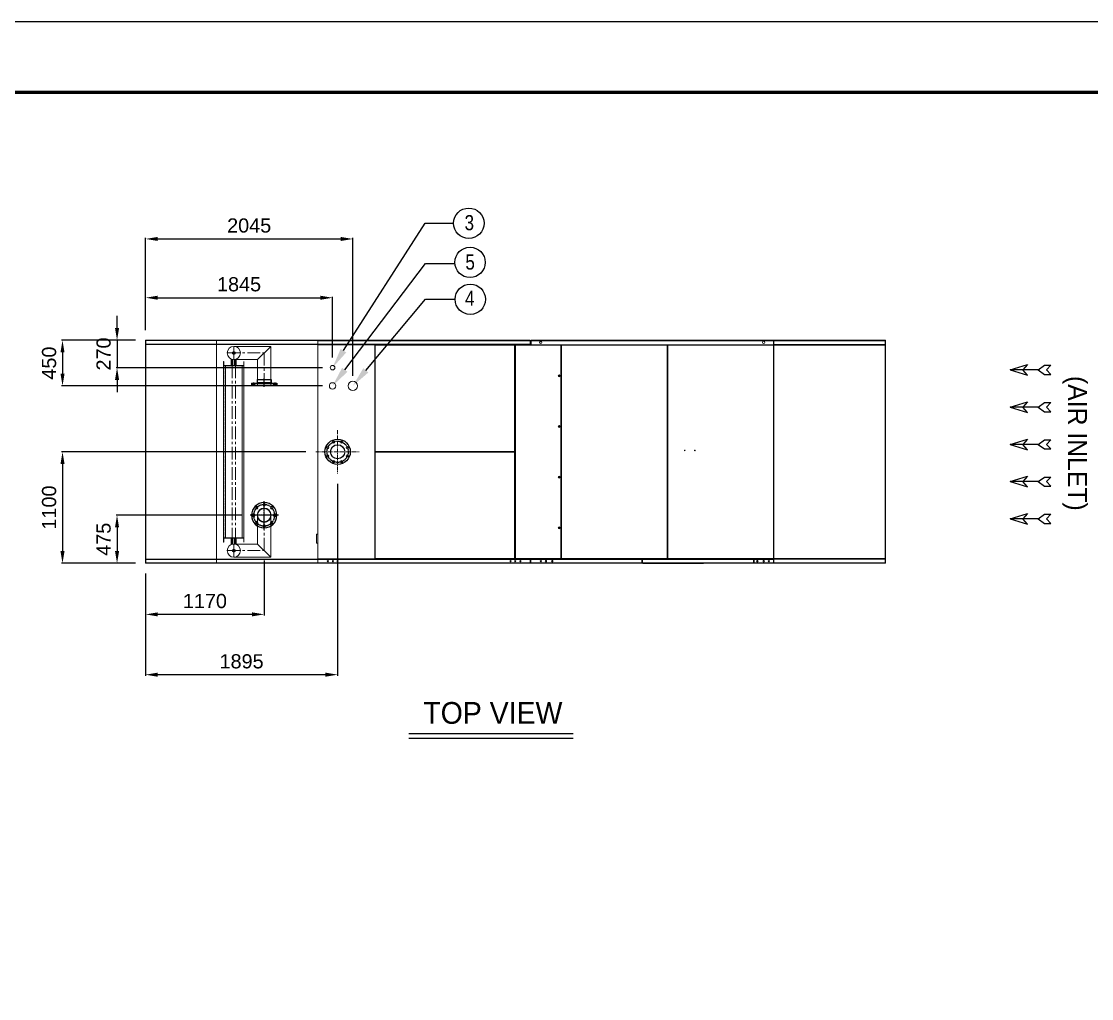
# Model space of a CAD drawing. Header units: millimetres. Extents: x -662756 to 31653, y -141394 to 22156.
# Drawn here: x 9913 to 20474, y 12515 to 22156 of the extents above; entities that cross this region are included whole.
import ezdxf
from ezdxf import colors
from ezdxf.entities.mleader import LeaderData, LeaderLine
from ezdxf.enums import TextEntityAlignment as Align
from ezdxf.math import Vec2, Vec3

# ---------------------------------------------------------------- set-up
doc = ezdxf.new("R2010")
doc.units = ezdxf.units.MM
doc.linetypes.add('CENTER', pattern=[2, 1.25, -0.25, 0.25, -0.25])
doc.linetypes.add('HIDDEN', pattern=[0.375, 0.25, -0.125])
for name, color, linetype in [('1', 1, 'CENTER'), ('3', 7, 'Continuous'), ('center', 1, 'CENTER'), ('FOUNDATION', 3, 'Continuous'), ('냉각탑_box', 1, 'Continuous'), ('냉각탑_dim', 1, 'Continuous'), ('냉각탑_form', 1, 'Continuous'), ('냉각탑_text', 3, 'Continuous')]:
    doc.layers.add(name, color=color, linetype=linetype)
doc.styles.get("Standard").update_dxf_attribs({"font": 'arial.ttf'})
doc.styles.add('돋움', font='Dotum.ttf')
doc.dimstyles.new('1.40', dxfattribs={"dimscale": 20, "dimtxt": 1.5, "dimasz": 1, "dimexe": 0.5, "dimexo": 0.5, "dimgap": 0.5, "dimtad": 1, "dimdec": 0, "dimzin": 0, "dimdsep": 46, "dimtxsty": 'Standard', "dimcen": 0, "dimclrd": 2, "dimclre": 2, "dimclrt": 3, "dimadec": 0, "dimazin": 0, "dimtfac": 1, "dimtdec": 0, "dimtmove": 0, "dimatfit": 0, "dimfxl": 1, "dimtolj": 1, "dimtzin": 0, "dimlwd": -1, "dimlwe": -1, "dimarcsym": 0})

# ---------------------------------------------------------------- blocks, each defined once
blk = doc.blocks.new('화살표 IN OUT')
at = {"layer": '냉각탑_dim'}
for p, q in [((-323, 43), (-384, 43)), ((-343, 0), (-384, 43)), ((-384, -43), (-343, 0)), ((-266, 0), (-323, 43)), ((-266, 0), (-323, -43)), ((-266, 0), (0, 0)), ((-163, 50), (-122, 0)), ((0, 0), (-163, 50)), ((-163, -50), (-122, 0)), ((0, 0), (-163, -50)), ((-323, -43), (-384, -43))]:
    blk.add_line(p, q, dxfattribs=at)
blk = doc.blocks.new('*D115')
at = {"color": 2, "transparency": 16777216}
for p, q in [((12309, 16836), (12309, 16296)), ((11139, 16710), (11139, 16296)), ((12189, 16306), (11259, 16306))]:
    blk.add_line(p, q, dxfattribs=at)
for points in [[(11259, 16326), (11259, 16286), (11139, 16306)], [(12189, 16326), (12189, 16286), (12309, 16306)]]:
    blk.add_solid(points, dxfattribs=at)
at = {"layer": 'Defpoints', "color": 0, "transparency": 16777216}
for p in [(12309, 16936), (11139, 16810), (11139, 16306)]:
    blk.add_point(p, dxfattribs=at)
at = {"color": 3, "lineweight": 5, "transparency": 16777216, "insert": (11724, 16437), "char_height": 140, "attachment_point": 5}
blk.add_mtext('\\A1;1170', dxfattribs=at)
blk = doc.blocks.new('*D116')
at = {"color": 2, "transparency": 16777216}
for p, q in [((12084, 17285), (10847, 17285)), ((10857, 17165), (10857, 16930)), ((11039, 16810), (10847, 16810))]:
    blk.add_line(p, q, dxfattribs=at)
for points in [[(10837, 17165), (10877, 17165), (10857, 17285)], [(10837, 16930), (10877, 16930), (10857, 16810)]]:
    blk.add_solid(points, dxfattribs=at)
at = {"layer": 'Defpoints', "color": 0, "transparency": 16777216}
for p in [(12184, 17285), (10857, 16810), (11139, 16810)]:
    blk.add_point(p, dxfattribs=at)
at = {"color": 3, "lineweight": 5, "transparency": 16777216, "insert": (10725, 17047), "char_height": 140, "attachment_point": 5, "rotation": 90}
blk.add_mtext('\\A1;475', dxfattribs=at)
blk = doc.blocks.new('*D117')
at = {"color": 2, "transparency": 16777216}
for p, q in [((12719, 17910), (10309, 17910)), ((10319, 17790), (10319, 16930)), ((11039, 16810), (10309, 16810))]:
    blk.add_line(p, q, dxfattribs=at)
for points in [[(10299, 17790), (10339, 17790), (10319, 17910)], [(10299, 16930), (10339, 16930), (10319, 16810)]]:
    blk.add_solid(points, dxfattribs=at)
at = {"layer": 'Defpoints', "color": 0, "transparency": 16777216}
for p in [(12819, 17910), (10319, 16810), (11139, 16810)]:
    blk.add_point(p, dxfattribs=at)
at = {"color": 3, "lineweight": 5, "transparency": 16777216, "insert": (10187, 17360), "char_height": 140, "attachment_point": 5, "rotation": 90}
blk.add_mtext('\\A1;1100', dxfattribs=at)
blk = doc.blocks.new('*D125')
at = {"color": 2, "transparency": 16777216}
for p, q in [((10857, 19130), (10857, 19250)), ((11039, 19010), (10847, 19010)), ((10857, 19010), (10857, 18740)), ((12884, 18740), (10847, 18740)), ((10857, 18620), (10857, 18500))]:
    blk.add_line(p, q, dxfattribs=at)
for points in [[(10837, 19130), (10877, 19130), (10857, 19010)], [(10837, 18620), (10877, 18620), (10857, 18740)]]:
    blk.add_solid(points, dxfattribs=at)
at = {"layer": 'Defpoints', "color": 0, "transparency": 16777216}
for p in [(11139, 19010), (10857, 18740), (12984, 18740)]:
    blk.add_point(p, dxfattribs=at)
at = {"color": 3, "lineweight": 5, "transparency": 16777216, "insert": (10725, 18875), "char_height": 140, "attachment_point": 5, "rotation": 90}
blk.add_mtext('\\A1;270', dxfattribs=at)
blk = doc.blocks.new('*D126')
at = {"color": 2, "transparency": 16777216}
for p, q in [((13034, 17595), (13034, 15701)), ((11139, 16710), (11139, 15701)), ((12914, 15711), (11259, 15711))]:
    blk.add_line(p, q, dxfattribs=at)
for points in [[(11259, 15731), (11259, 15691), (11139, 15711)], [(12914, 15731), (12914, 15691), (13034, 15711)]]:
    blk.add_solid(points, dxfattribs=at)
at = {"layer": 'Defpoints', "color": 0, "transparency": 16777216}
for p in [(13034, 17695), (11139, 16810), (11139, 15711)]:
    blk.add_point(p, dxfattribs=at)
at = {"color": 3, "lineweight": 5, "transparency": 16777216, "insert": (12086, 15842), "char_height": 140, "attachment_point": 5}
blk.add_mtext('\\A1;1895', dxfattribs=at)
blk = doc.blocks.new('*D127')
at = {"color": 2, "transparency": 16777216}
for p, q in [((11139, 19110), (11139, 19440)), ((12984, 18840), (12984, 19440)), ((11259, 19430), (12864, 19430))]:
    blk.add_line(p, q, dxfattribs=at)
for points in [[(11259, 19450), (11259, 19410), (11139, 19430)], [(12864, 19450), (12864, 19410), (12984, 19430)]]:
    blk.add_solid(points, dxfattribs=at)
at = {"layer": 'Defpoints', "color": 0, "transparency": 16777216}
for p in [(12984, 19430), (11139, 19010), (12984, 18740)]:
    blk.add_point(p, dxfattribs=at)
at = {"color": 3, "lineweight": 5, "transparency": 16777216, "insert": (12061, 19562), "char_height": 140, "attachment_point": 5}
blk.add_mtext('\\A1;1845', dxfattribs=at)
blk = doc.blocks.new('*D128')
at = {"color": 2, "transparency": 16777216}
for p, q in [((11139, 19110), (11139, 20020)), ((11259, 20010), (13064, 20010)), ((13184, 18660), (13184, 20020))]:
    blk.add_line(p, q, dxfattribs=at)
for points in [[(11259, 20030), (11259, 19990), (11139, 20010)], [(13064, 20030), (13064, 19990), (13184, 20010)]]:
    blk.add_solid(points, dxfattribs=at)
at = {"layer": 'Defpoints', "color": 0, "transparency": 16777216}
for p in [(13184, 20010), (11139, 19010), (13184, 18560)]:
    blk.add_point(p, dxfattribs=at)
at = {"color": 3, "lineweight": 5, "transparency": 16777216, "insert": (12161, 20142), "char_height": 140, "attachment_point": 5}
blk.add_mtext('\\A1;2045', dxfattribs=at)
blk = doc.blocks.new('*D129')
at = {"color": 2, "transparency": 16777216}
for p, q in [((11039, 19010), (10309, 19010)), ((10319, 18890), (10319, 18680)), ((12884, 18560), (10309, 18560))]:
    blk.add_line(p, q, dxfattribs=at)
for points in [[(10299, 18890), (10339, 18890), (10319, 19010)], [(10299, 18680), (10339, 18680), (10319, 18560)]]:
    blk.add_solid(points, dxfattribs=at)
at = {"layer": 'Defpoints', "color": 0, "transparency": 16777216}
for p in [(11139, 19010), (10319, 18560), (12984, 18560)]:
    blk.add_point(p, dxfattribs=at)
at = {"color": 3, "lineweight": 5, "transparency": 16777216, "insert": (10187, 18785), "char_height": 140, "attachment_point": 5, "rotation": 90}
blk.add_mtext('\\A1;450', dxfattribs=at)
blk = doc.blocks.new('A$C1AC2210B')
at = {"color": 1, "linetype": 'CENTER', "ltscale": 10}
for p, q in [((39, 230), (72, 230)), ((83, 125), (0, 125)), ((39, 20), (72, 20))]:
    blk.add_line(p, q, dxfattribs=at)
for p, q in [((45, 250), (65, 250)), ((45, 0), (45, 250)), ((45, 241), (65, 241)), ((45, 218), (65, 218)), ((65, 0), (65, 250)), ((65, 214), (68, 214)), ((68, 36), (68, 214)), ((10, 193), (40, 193)), ((10, 57), (10, 193)), ((40, 193), (45, 197)), ((40, 57), (40, 193)), ((10, 57), (40, 57)), ((40, 57), (45, 53)), ((45, 31), (65, 31)), ((45, 8), (65, 8)), ((65, 36), (68, 36)), ((45, 0), (65, 0))]:
    blk.add_line(p, q)
blk = doc.blocks.new('A$C08424155')
at = {"color": 1, "linetype": 'CENTER', "ltscale": 10}
for p, q in [((139, 279), (139, 0)), ((0, 139), (279, 139))]:
    blk.add_line(p, q, dxfattribs=at)
for centre, radius in [((139, 139), 125), ((65, 214), 11.5), ((139, 244), 11.5), ((214, 214), 11.5), ((34, 139), 11.5), ((139, 139), 68.1), ((244, 139), 11.5), ((65, 65), 11.5), ((139, 34), 11.5), ((214, 65), 11.5)]:
    blk.add_circle(centre, radius)
blk.add_circle((139, 139), 105, dxfattribs=at)
blk = doc.blocks.new('4')
at = {"lineweight": 20}
for p, q in [((11839, 19010), (11139, 19010)), ((11139, 19010), (11139, 16810)), ((11839, 19007), (11139, 19007)), ((11142, 19010), (11142, 16810)), ((11839, 18971), (11142, 18971)), ((11839, 18968), (11142, 18968)), ((12009, 18950), (12374, 18948)), ((12244, 18820), (12374, 18948)), ((12374, 18564), (12374, 18948)), ((12840, 19010), (12837, 19010)), ((12837, 19010), (12837, 16810)), ((17334, 19010), (18439, 19010)), ((17339, 19005), (17339, 19010)), ((17339, 19005), (18439, 19005)), ((17339, 18968), (18439, 18968)), ((17339, 18963), (18439, 18963)), ((18436, 16810), (18436, 19010)), ((18439, 16810), (18439, 19010)), ((11909, 18800), (11911, 18800)), ((11909, 18760), (11909, 18800)), ((11911, 18762), (11911, 18800)), ((11984, 18826), (11984, 18760)), ((12000, 18760), (12000, 18821)), ((12009, 18820), (12244, 18820)), ((12017, 18821), (12017, 18760)), ((12033, 18760), (12033, 18826)), ((12107, 18800), (12109, 18800)), ((12107, 18762), (12107, 18800)), ((12109, 18760), (12109, 18800)), ((12244, 18564), (12244, 18820)), ((11909, 18760), (12109, 18760)), ((11909, 18758), (12109, 18758)), ((11909, 17062), (11909, 18758)), ((11911, 18762), (12107, 18762)), ((11911, 18758), (11911, 18760)), ((11927, 17062), (11927, 18758)), ((12001, 18795), (11984, 18795)), ((11984, 18795), (11984, 18787)), ((12001, 18787), (11984, 18787)), ((11984, 18787), (11984, 18785)), ((12000, 18785), (11984, 18785)), ((12000, 18785), (12001, 18787)), ((12001, 18787), (12001, 18795)), ((12034, 18795), (12017, 18795)), ((12017, 18795), (12017, 18787)), ((12034, 18787), (12017, 18787)), ((12017, 18787), (12017, 18785)), ((12033, 18785), (12017, 18785)), ((12033, 18785), (12034, 18787)), ((12034, 18787), (12034, 18795)), ((12091, 17062), (12091, 18758)), ((12107, 18758), (12107, 18760)), ((12109, 17062), (12109, 18758)), ((12374, 18564), (12244, 18564)), ((12244, 17285), (12244, 17000)), ((12374, 17285), (12374, 16872)), ((11909, 17062), (12109, 17062)), ((11909, 17060), (12109, 17060)), ((11909, 17020), (11909, 17060)), ((11909, 17020), (11911, 17020)), ((11911, 17062), (11911, 17060)), ((11911, 17058), (12107, 17058)), ((11911, 17020), (11911, 17058)), ((11984, 16994), (11984, 17060)), ((12000, 17035), (11984, 17035)), ((11984, 17033), (11984, 17035)), ((12001, 17033), (11984, 17033)), ((11984, 17025), (11984, 17033)), ((12001, 17025), (11984, 17025)), ((12000, 17060), (12000, 16998)), ((12000, 17035), (12001, 17033)), ((12001, 17033), (12001, 17025)), ((12017, 16998), (12017, 17060)), ((12033, 17035), (12017, 17035)), ((12017, 17033), (12017, 17035)), ((12034, 17033), (12017, 17033)), ((12017, 17025), (12017, 17033)), ((12034, 17025), (12017, 17025)), ((12033, 17060), (12033, 16994)), ((12033, 17035), (12034, 17033)), ((12034, 17033), (12034, 17025)), ((12107, 17062), (12107, 17060)), ((12107, 17020), (12107, 17058)), ((12107, 17020), (12109, 17020)), ((12109, 17020), (12109, 17060)), ((12009, 17000), (12244, 17000)), ((12244, 17000), (12374, 16872)), ((11839, 16810), (11139, 16810)), ((11839, 16852), (11142, 16852)), ((11839, 16847), (11142, 16847)), ((11839, 16815), (11142, 16815)), ((11839, 16852), (12840, 16852)), ((11839, 16847), (12840, 16847)), ((11839, 16815), (12840, 16815)), ((11839, 16810), (12840, 16810)), ((12009, 16870), (12374, 16870)), ((12837, 16813), (12837, 16810)), ((17336, 16810), (17339, 16810)), ((17339, 16857), (18439, 16857)), ((17339, 16852), (18439, 16852)), ((17339, 16815), (18439, 16815)), ((17339, 16813), (17339, 16810)), ((17339, 16810), (18439, 16810))]:
    blk.add_line(p, q, dxfattribs=at)
at = {"color": 0, "lineweight": 20}
for p, q in [((12837, 19010), (11839, 19010)), ((11839, 19010), (11839, 16810)), ((12837, 19007), (11839, 19007)), ((12837, 18971), (11839, 18971)), ((12837, 18968), (11839, 18968)), ((12837, 16857), (12837, 18962)), ((13402, 18962), (13402, 17914)), ((13405, 18962), (13405, 17914)), ((13402, 17905), (13402, 16857)), ((13405, 17905), (13405, 16857)), ((12841, 16854), (13396, 16854))]:
    blk.add_line(p, q, dxfattribs=at)
at = {"color": 1, "linetype": 'CENTER', "lineweight": 20, "ltscale": 100}
for p, q in [((12009, 18820), (12009, 18950)), ((11944, 18885), (12309, 18885)), ((12309, 18885), (12309, 18564)), ((11992, 18760), (11992, 17060)), ((12025, 18760), (12025, 17060)), ((12309, 16935), (12309, 17351)), ((12374, 17285), (12244, 17285)), ((11944, 16935), (12309, 16935)), ((12009, 17000), (12009, 16870))]:
    blk.add_line(p, q, dxfattribs=at)
at = {"color": 0, "lineweight": 20, "ltscale": 0.019444}
for p, q in [((12837, 18971), (12837, 19006)), ((12839, 18971), (12839, 19006)), ((12840, 19006), (12840, 18971)), ((12837, 16813), (12837, 16848)), ((12839, 16813), (12839, 16848)), ((12840, 16813), (12840, 16848))]:
    blk.add_line(p, q, dxfattribs=at)
at = {"color": 0, "lineweight": 20, "ltscale": 0.001111}
for p, q in [((12837, 19006), (12839, 19006)), ((13405, 17909), (13405, 17911)), ((13501, 17911), (13501, 17909)), ((13505, 17911), (13505, 17909)), ((13554, 17909), (13554, 17911)), ((13556, 17911), (13556, 17909)), ((13556, 17909), (13556, 17911)), ((13559, 17909), (13559, 17911)), ((13560, 17909), (13560, 17911)), ((12839, 16813), (12837, 16813)), ((12850, 16852), (12850, 16854)), ((13528, 16854), (13528, 16852)), ((13560, 16852), (13560, 16854))]:
    blk.add_line(p, q, dxfattribs=at)
at = {"color": 0, "lineweight": 20, "ltscale": 0.001944}
for p, q in [((12840, 19006), (12840, 19010)), ((12840, 18971), (12840, 18968)), ((13402, 18962), (13402, 18966)), ((13405, 18966), (13402, 18966)), ((13402, 18962), (13405, 18962)), ((13405, 18966), (13405, 18962)), ((13402, 17914), (13405, 17914)), ((13402, 17905), (13405, 17905)), ((13405, 17911), (13405, 17914)), ((13405, 17909), (13405, 17905)), ((12840, 16848), (12840, 16852)), ((12840, 16810), (12840, 16813)), ((13402, 16857), (13405, 16857)), ((13402, 16854), (13402, 16857)), ((13405, 16854), (13402, 16854)), ((13405, 16854), (13405, 16857))]:
    blk.add_line(p, q, dxfattribs=at)
at = {"color": 7, "lineweight": 20}
for p, q in [((12840, 19010), (14933, 19010)), ((12840, 19006), (14933, 19006)), ((14933, 18971), (12840, 18971)), ((14933, 18968), (12840, 18968)), ((14780, 18966), (13405, 18966)), ((14780, 18962), (13405, 18962)), ((14780, 17914), (14780, 18962)), ((14784, 17914), (14784, 18962)), ((14786, 18963), (14786, 16857)), ((14789, 18963), (14789, 16857)), ((17334, 19010), (14944, 19010)), ((17334, 19005), (14944, 19005)), ((15236, 16857), (15236, 18963)), ((15239, 16857), (15239, 18963)), ((15239, 16857), (15239, 18963)), ((15239, 16857), (15239, 18963)), ((15241, 18963), (15241, 16857)), ((16286, 18966), (15244, 18966)), ((15244, 18963), (15244, 16857)), ((16286, 18963), (15244, 18963)), ((16286, 16857), (16286, 18963)), ((16289, 16857), (16289, 18963)), ((16291, 18963), (16291, 16857)), ((17336, 18966), (16294, 18966)), ((16294, 18963), (16294, 16857)), ((17336, 18963), (16294, 18963)), ((17336, 16857), (17336, 18963)), ((17339, 16857), (17339, 18963)), ((13405, 17914), (14780, 17914)), ((13405, 17911), (14780, 17911)), ((14780, 17909), (13405, 17909)), ((14780, 17905), (13405, 17905)), ((14780, 16857), (14780, 17905)), ((14784, 16857), (14784, 17905)), ((12840, 16852), (14933, 16852)), ((12840, 16848), (14933, 16848)), ((12840, 16813), (14933, 16813)), ((12840, 16810), (14933, 16810)), ((13405, 16857), (14780, 16857)), ((13405, 16854), (14780, 16854)), ((14942, 16852), (16036, 16852)), ((14942, 16849), (16036, 16849)), ((14945, 16852), (16218, 16852)), ((16022, 16813), (14955, 16813)), ((16022, 16810), (14955, 16810)), ((15244, 16857), (16286, 16857)), ((15244, 16854), (16286, 16854)), ((16044, 16852), (17138, 16852)), ((16044, 16849), (17138, 16849)), ((17124, 16813), (16057, 16813)), ((17124, 16810), (16057, 16810)), ((16220, 16852), (17334, 16852)), ((16294, 16857), (17336, 16857)), ((16294, 16854), (17336, 16854))]:
    blk.add_line(p, q, dxfattribs=at)
at = {"color": 0, "lineweight": 20, "ltscale": 0.000235611}
for p, q in [((12840, 18966), (12841, 18966)), ((12841, 16854), (12840, 16854))]:
    blk.add_line(p, q, dxfattribs=at)
at = {"color": 0, "lineweight": 20, "ltscale": 0.079781}
blk.add_line((12984, 18966), (12841, 18966), dxfattribs=at)
at = {"color": 0, "lineweight": 20, "ltscale": 0.08516}
blk.add_line((13138, 18966), (12984, 18966), dxfattribs=at)
at = {"color": 0, "lineweight": 20, "ltscale": 0.037463}
blk.add_line((13138, 18966), (13205, 18966), dxfattribs=at)
at = {"color": 0, "lineweight": 20, "ltscale": 0.005645}
blk.add_line((13215, 18966), (13205, 18966), dxfattribs=at)
at = {"color": 0, "lineweight": 20, "ltscale": 0.034979}
blk.add_line((13278, 18966), (13215, 18966), dxfattribs=at)
at = {"color": 0, "lineweight": 20, "ltscale": 0.059235}
blk.add_line((13278, 18966), (13385, 18966), dxfattribs=at)
at = {"color": 0, "lineweight": 20, "ltscale": 0.006389}
blk.add_line((13385, 18966), (13396, 18966), dxfattribs=at)
at = {"color": 0, "lineweight": 20, "ltscale": 0.000942901}
blk.add_line((13399, 18964), (13399, 18966), dxfattribs=at)
at = {"color": 0, "lineweight": 20, "ltscale": 0.001382}
blk.add_line((13399, 18966), (13402, 18966), dxfattribs=at)
at = {"color": 0, "lineweight": 20, "ltscale": 0.000953889}
blk.add_line((13399, 18964), (13399, 18966), dxfattribs=at)
at = {"color": 0, "lineweight": 20, "ltscale": 6.55358e-06}
blk.add_line((13399, 18966), (13399, 18966), dxfattribs=at)
at = {"color": 0, "lineweight": 20, "ltscale": 0.319444}
blk.add_line((13400, 18962), (13400, 16854), dxfattribs=at)
at = {"color": 7, "lineweight": 20, "ltscale": 0.004778}
blk.add_line((14789, 18966), (14780, 18966), dxfattribs=at)
at = {"color": 7, "lineweight": 20, "ltscale": 0.001944}
for p, q in [((14780, 18966), (14780, 18962)), ((14784, 18962), (14780, 18962)), ((14933, 19006), (14933, 19010)), ((14933, 18971), (14933, 18968)), ((14780, 17911), (14780, 17914)), ((14784, 17914), (14780, 17914)), ((14780, 17909), (14780, 17905)), ((14784, 17905), (14780, 17905)), ((14780, 16854), (14780, 16857)), ((14784, 16857), (14780, 16857)), ((14933, 16848), (14933, 16852)), ((14933, 16810), (14933, 16813))]:
    blk.add_line(p, q, dxfattribs=at)
at = {"color": 7, "lineweight": 20, "ltscale": 0.000833335}
for p, q in [((14780, 18962), (14780, 18964)), ((16036, 16815), (16037, 16815)), ((17138, 16815), (17139, 16815)), ((17337, 16815), (17336, 16815))]:
    blk.add_line(p, q, dxfattribs=at)
at = {"color": 7, "lineweight": 20, "ltscale": 0.003056}
for p, q in [((14786, 18962), (14780, 18962)), ((14780, 16852), (14780, 16857))]:
    blk.add_line(p, q, dxfattribs=at)
at = {"color": 7, "lineweight": 20, "ltscale": 0.001722}
for p, q in [((14786, 18963), (14789, 18963)), ((14789, 18966), (14789, 18963)), ((15236, 18966), (15236, 18963)), ((15239, 18963), (15236, 18963)), ((15241, 18963), (15244, 18963)), ((15244, 18963), (15244, 18966)), ((16286, 18966), (16286, 18963)), ((16289, 18963), (16286, 18963)), ((16291, 18963), (16294, 18963)), ((16294, 18966), (16294, 18963)), ((17336, 18966), (17336, 18963)), ((17339, 18963), (17336, 18963)), ((16289, 18459), (16289, 18456)), ((16289, 18419), (16289, 18423)), ((16289, 17400), (16289, 17397)), ((16289, 17360), (16289, 17364)), ((14786, 16857), (14789, 16857)), ((14789, 16854), (14789, 16857)), ((14942, 16849), (14942, 16852)), ((14955, 16813), (14955, 16810)), ((15239, 16857), (15236, 16857)), ((15236, 16854), (15236, 16857)), ((15241, 16857), (15244, 16857)), ((15244, 16857), (15244, 16854)), ((16022, 16813), (16022, 16810)), ((16036, 16849), (16036, 16852)), ((16044, 16849), (16044, 16852)), ((16057, 16813), (16057, 16810)), ((16289, 16857), (16286, 16857)), ((16286, 16854), (16286, 16857)), ((16291, 16857), (16294, 16857)), ((16294, 16854), (16294, 16857)), ((17124, 16813), (17124, 16810)), ((17138, 16849), (17138, 16852)), ((17146, 16849), (17146, 16852)), ((17159, 16813), (17159, 16810)), ((17322, 16813), (17322, 16810)), ((17336, 16854), (17336, 16857)), ((17339, 16857), (17336, 16857)), ((17336, 16849), (17336, 16852))]:
    blk.add_line(p, q, dxfattribs=at)
at = {"color": 7, "lineweight": 20, "ltscale": 0.248222}
for p, q in [((15236, 18966), (14789, 18966)), ((15236, 18963), (14789, 18963)), ((14789, 16857), (15236, 16857)), ((14789, 16854), (15236, 16854))]:
    blk.add_line(p, q, dxfattribs=at)
at = {"color": 7, "lineweight": 20, "ltscale": 4.07181e-05}
blk.add_line((14789, 18963), (14789, 18963), dxfattribs=at)
at = {"color": 7, "lineweight": 20, "ltscale": 0.019444}
for p, q in [((14933, 19006), (14933, 18971)), ((14935, 19006), (14935, 18971)), ((14937, 19006), (14937, 18971)), ((14933, 16813), (14933, 16848)), ((14935, 16848), (14935, 16813)), ((14937, 16848), (14937, 16813))]:
    blk.add_line(p, q, dxfattribs=at)
at = {"color": 7, "lineweight": 20, "ltscale": 0.001111}
for p, q in [((14935, 19006), (14937, 19006)), ((14786, 18484), (14784, 18484)), ((14786, 18384), (14784, 18384)), ((14786, 18110), (14784, 18110)), ((14786, 18110), (14784, 18110)), ((14170, 17909), (14170, 17911)), ((16291, 17939), (16289, 17939)), ((16291, 17912), (16289, 17912)), ((16291, 17909), (16289, 17909)), ((16289, 17905), (16291, 17905)), ((14786, 17710), (14784, 17710)), ((14786, 17431), (14784, 17431)), ((14786, 17331), (14784, 17331)), ((14781, 16857), (14781, 16855)), ((14784, 16857), (14786, 16857)), ((14809, 16854), (14809, 16852)), ((14937, 16813), (14935, 16813)), ((16039, 16815), (16041, 16815)), ((16046, 16810), (16046, 16808)), ((16291, 16857), (16289, 16857)), ((16646, 16810), (16646, 16808)), ((17141, 16815), (17143, 16815)), ((17334, 16852), (17334, 16854)), ((17336, 16854), (17336, 16852))]:
    blk.add_line(p, q, dxfattribs=at)
at = {"color": 7, "lineweight": 20, "ltscale": 0.001778}
for p, q in [((14942, 19005), (14939, 19005)), ((17339, 19005), (17336, 19005))]:
    blk.add_line(p, q, dxfattribs=at)
at = {"color": 7, "lineweight": 20, "ltscale": 0.021834}
for p, q in [((14939, 18966), (14939, 19005)), ((14942, 18966), (14942, 19005)), ((14944, 19005), (14944, 18966)), ((17334, 19005), (17334, 18966)), ((17336, 19005), (17336, 18966))]:
    blk.add_line(p, q, dxfattribs=at)
at = {"color": 7, "lineweight": 20, "ltscale": 0.002611}
for p, q in [((14944, 19010), (14944, 19005)), ((17334, 19010), (17334, 19005))]:
    blk.add_line(p, q, dxfattribs=at)
at = {"color": 7, "lineweight": 20, "ltscale": 3.41968e-05}
blk.add_line((15194, 18966), (15194, 18966), dxfattribs=at)
at = {"color": 7, "lineweight": 20, "ltscale": 0.004556}
for p, q in [((15236, 18964), (15244, 18964)), ((16286, 18966), (16294, 18966)), ((16286, 18963), (16294, 18963)), ((15236, 16855), (15244, 16855)), ((16294, 16854), (16286, 16854))]:
    blk.add_line(p, q, dxfattribs=at)
at = {"color": 7, "lineweight": 20, "ltscale": 0.000833333}
for p, q in [((15241, 18963), (15239, 18963)), ((15241, 16857), (15239, 16857)), ((16022, 16812), (16022, 16813)), ((16036, 16850), (16036, 16849)), ((17322, 16812), (17322, 16813)), ((17336, 16850), (17336, 16849))]:
    blk.add_line(p, q, dxfattribs=at)
at = {"color": 7, "lineweight": 20, "ltscale": 0.000277793}
for p, q in [((15239, 18963), (15239, 18963)), ((15239, 16857), (15239, 16857))]:
    blk.add_line(p, q, dxfattribs=at)
at = {"color": 7, "lineweight": 20, "ltscale": 0.001295}
blk.add_line((17338, 18963), (17336, 18963), dxfattribs=at)
at = {"color": 7, "lineweight": 20, "ltscale": 0.023556}
blk.add_line((17339, 19005), (17339, 18963), dxfattribs=at)
at = {"color": 1, "linetype": 'CENTER', "lineweight": 20}
for p, q in [((12031, 18885), (11986, 18885)), ((11992, 18760), (11992, 18823)), ((12025, 18760), (12025, 18823)), ((11992, 17060), (11992, 16997)), ((12025, 17060), (12025, 16997)), ((12031, 16935), (11986, 16935))]:
    blk.add_line(p, q, dxfattribs=at)
at = {"color": 6, "linetype": 'HIDDEN', "lineweight": 20}
for p, q in [((11911, 17062), (11911, 18758)), ((12107, 17062), (12107, 18758))]:
    blk.add_line(p, q, dxfattribs=at)
at = {"color": 7, "lineweight": 20, "ltscale": 5.55735e-05}
for p, q in [((16289, 18459), (16289, 18459)), ((16289, 18419), (16289, 18419)), ((16289, 17400), (16289, 17400)), ((16289, 17360), (16289, 17360))]:
    blk.add_line(p, q, dxfattribs=at)
at = {"color": 7, "lineweight": 20, "ltscale": 5.55722e-05}
for p, q in [((16289, 18456), (16289, 18456)), ((16289, 18423), (16289, 18423)), ((16289, 17397), (16289, 17397)), ((16289, 17364), (16289, 17364))]:
    blk.add_line(p, q, dxfattribs=at)
at = {"color": 7, "lineweight": 20, "ltscale": 0.018778}
for p, q in [((16289, 18456), (16289, 18423)), ((16289, 17397), (16289, 17364))]:
    blk.add_line(p, q, dxfattribs=at)
at = {"color": 7, "lineweight": 20, "ltscale": 0.222222}
blk.add_line((17339, 17710), (17339, 18110), dxfattribs=at)
at = {"color": 0, "lineweight": 20, "ltscale": 0.005}
blk.add_line((13402, 17905), (13402, 17914), dxfattribs=at)
at = {"color": 7, "lineweight": 20, "ltscale": 0.005}
blk.add_line((14780, 17905), (14780, 17914), dxfattribs=at)
at = {"color": 0, "lineweight": 20, "ltscale": 0.005556}
for p, q in [((12837, 17097), (12827, 17097)), ((12837, 17007), (12827, 17007))]:
    blk.add_line(p, q, dxfattribs=at)
at = {"color": 0, "lineweight": 20, "ltscale": 0.0495}
blk.add_line((12827, 17007), (12827, 17097), dxfattribs=at)
at = {"color": 0, "lineweight": 20, "ltscale": 0.000203026}
blk.add_line((12837, 16849), (12837, 16849), dxfattribs=at)
at = {"color": 0, "lineweight": 20, "ltscale": 0.000203598}
blk.add_line((12837, 16813), (12837, 16813), dxfattribs=at)
at = {"color": 0, "lineweight": 20, "ltscale": 0.000222127}
blk.add_line((12840, 16852), (12840, 16852), dxfattribs=at)
at = {"color": 0, "lineweight": 20, "ltscale": 1.29947e-05}
blk.add_line((12840, 16852), (12840, 16852), dxfattribs=at)
at = {"color": 0, "lineweight": 20, "ltscale": 0.000580935}
blk.add_line((12840, 16849), (12840, 16850), dxfattribs=at)
at = {"color": 0, "lineweight": 20, "ltscale": 0.000222221}
blk.add_line((12840, 16849), (12840, 16849), dxfattribs=at)
at = {"color": 0, "lineweight": 20, "ltscale": 0.019889}
blk.add_line((12840, 16849), (12840, 16813), dxfattribs=at)
at = {"color": 0, "lineweight": 20, "ltscale": 0.000222222}
blk.add_line((12840, 16813), (12840, 16813), dxfattribs=at)
at = {"color": 0, "lineweight": 20, "ltscale": 0.00020375}
blk.add_line((12840, 16810), (12840, 16810), dxfattribs=at)
at = {"color": 0, "lineweight": 20, "ltscale": 0.00303}
blk.add_line((13396, 16854), (13402, 16854), dxfattribs=at)
at = {"color": 0, "lineweight": 20, "ltscale": 0.003061}
blk.add_line((13555, 16852), (13560, 16852), dxfattribs=at)
at = {"color": 7, "lineweight": 20, "ltscale": 0.338889}
blk.add_line((14780, 16852), (14170, 16852), dxfattribs=at)
at = {"color": 7, "lineweight": 20, "ltscale": 0.001016}
blk.add_line((14780, 16852), (14782, 16852), dxfattribs=at)
at = {"color": 7, "lineweight": 20, "ltscale": 0.003761}
blk.add_line((14789, 16854), (14782, 16854), dxfattribs=at)
at = {"color": 7, "lineweight": 20, "ltscale": 0.014666}
blk.add_line((14809, 16852), (14782, 16852), dxfattribs=at)
at = {"color": 7, "lineweight": 20, "ltscale": 0.000222226}
for p, q in [((14933, 16852), (14934, 16852)), ((14937, 16848), (14937, 16849))]:
    blk.add_line(p, q, dxfattribs=at)
at = {"color": 7, "lineweight": 20, "ltscale": 0.000222222}
blk.add_line((14933, 16849), (14934, 16849), dxfattribs=at)
at = {"color": 7, "lineweight": 20, "ltscale": 0.000222318}
blk.add_line((14934, 16813), (14933, 16813), dxfattribs=at)
at = {"color": 7, "lineweight": 20, "ltscale": 0.000203927}
blk.add_line((14933, 16810), (14934, 16810), dxfattribs=at)
at = {"color": 7, "lineweight": 20, "ltscale": 1.29913e-05}
blk.add_line((14934, 16852), (14934, 16852), dxfattribs=at)
at = {"color": 7, "lineweight": 20, "ltscale": 0.000580935}
for p, q in [((14934, 16850), (14934, 16849)), ((14934, 16849), (14934, 16850))]:
    blk.add_line(p, q, dxfattribs=at)
at = {"color": 7, "lineweight": 20, "ltscale": 0.019889}
for p, q in [((14934, 16849), (14934, 16813)), ((14934, 16813), (14934, 16849)), ((14939, 16813), (14939, 16849)), ((14940, 16813), (14940, 16849)), ((14942, 16849), (14942, 16813)), ((16036, 16813), (16036, 16849)), ((16036, 16849), (16036, 16813)), ((16037, 16849), (16037, 16813)), ((16039, 16813), (16039, 16849)), ((16041, 16813), (16041, 16849)), ((16042, 16813), (16042, 16849)), ((16044, 16849), (16044, 16813)), ((16044, 16813), (16044, 16849)), ((17138, 16813), (17138, 16849)), ((17139, 16813), (17139, 16849)), ((17141, 16813), (17141, 16849)), ((17143, 16813), (17143, 16849)), ((17144, 16813), (17144, 16849)), ((17146, 16849), (17146, 16813)), ((17336, 16849), (17336, 16813)), ((17336, 16813), (17336, 16849)), ((17337, 16813), (17337, 16849)), ((17339, 16813), (17339, 16849))]:
    blk.add_line(p, q, dxfattribs=at)
at = {"color": 7, "lineweight": 20, "ltscale": 0.000222128}
blk.add_line((14937, 16813), (14937, 16813), dxfattribs=at)
at = {"color": 7, "lineweight": 20, "ltscale": 0.002805}
blk.add_line((14939, 16849), (14939, 16854), dxfattribs=at)
at = {"color": 7, "lineweight": 20, "ltscale": 0.000833332}
for p, q in [((14942, 16815), (14940, 16815)), ((17144, 16815), (17146, 16815))]:
    blk.add_line(p, q, dxfattribs=at)
at = {"color": 7, "lineweight": 20, "ltscale": 0.000385434}
blk.add_line((14942, 16852), (14942, 16853), dxfattribs=at)
at = {"color": 7, "lineweight": 20, "ltscale": 0.0075}
for p, q in [((14955, 16813), (14942, 16813)), ((16036, 16813), (16022, 16813)), ((16057, 16813), (16044, 16813)), ((17138, 16813), (17124, 16813)), ((17159, 16813), (17146, 16813)), ((17336, 16813), (17322, 16813))]:
    blk.add_line(p, q, dxfattribs=at)
at = {"color": 7, "lineweight": 20, "ltscale": 0.006611}
for p, q in [((14954, 16812), (14942, 16812)), ((14954, 16810), (14942, 16810)), ((16036, 16812), (16024, 16812)), ((16036, 16810), (16024, 16810)), ((16056, 16812), (16044, 16812)), ((16056, 16810), (16044, 16810)), ((17126, 16812), (17138, 16812)), ((17126, 16810), (17138, 16810)), ((17158, 16812), (17146, 16812)), ((17158, 16810), (17146, 16810)), ((17324, 16812), (17336, 16812)), ((17324, 16810), (17336, 16810))]:
    blk.add_line(p, q, dxfattribs=at)
at = {"color": 7, "lineweight": 20, "ltscale": 0.000188599}
blk.add_line((14944, 16852), (14943, 16852), dxfattribs=at)
at = {"color": 7, "lineweight": 20, "ltscale": 0.000778491}
blk.add_line((14944, 16852), (14944, 16854), dxfattribs=at)
at = {"color": 7, "lineweight": 20, "ltscale": 0.000222959}
blk.add_line((14944, 16852), (14944, 16852), dxfattribs=at)
at = {"color": 7, "lineweight": 20, "ltscale": 0.000866582}
blk.add_line((14944, 16852), (14945, 16852), dxfattribs=at)
at = {"color": 7, "lineweight": 20, "ltscale": 0.00083333}
for p, q in [((14944, 16812), (14944, 16813)), ((17334, 16812), (17334, 16813))]:
    blk.add_line(p, q, dxfattribs=at)
at = {"color": 7, "lineweight": 20, "ltscale": 0.000888889}
for p, q in [((14954, 16812), (14954, 16810)), ((16022, 16810), (16022, 16812)), ((16024, 16810), (16024, 16812)), ((16056, 16810), (16056, 16812)), ((16218, 16854), (16218, 16852)), ((17126, 16810), (17126, 16812)), ((17158, 16810), (17158, 16812)), ((17322, 16810), (17322, 16812)), ((17324, 16810), (17324, 16812))]:
    blk.add_line(p, q, dxfattribs=at)
at = {"color": 7, "lineweight": 20, "ltscale": 0.000888001}
for p, q in [((14954, 16810), (14955, 16810)), ((17158, 16810), (17159, 16810))]:
    blk.add_line(p, q, dxfattribs=at)
at = {"color": 7, "lineweight": 20, "ltscale": 0.055556}
blk.add_line((16016, 16852), (16116, 16852), dxfattribs=at)
at = {"color": 7, "lineweight": 20, "ltscale": 0.000222168}
blk.add_line((16016, 16852), (16016, 16852), dxfattribs=at)
at = {"color": 7, "lineweight": 20, "ltscale": 0.000888884}
for p, q in [((16022, 16810), (16024, 16810)), ((17124, 16810), (17126, 16810)), ((17322, 16810), (17324, 16810))]:
    blk.add_line(p, q, dxfattribs=at)
at = {"color": 7, "lineweight": 20, "ltscale": 0.004501}
for p, q in [((16036, 16810), (16044, 16810)), ((17138, 16810), (17146, 16810))]:
    blk.add_line(p, q, dxfattribs=at)
at = {"color": 7, "lineweight": 20, "ltscale": 0.000778274}
blk.add_line((16042, 16815), (16044, 16815), dxfattribs=at)
at = {"color": 7, "lineweight": 20, "ltscale": 0.016667}
for p, q in [((16046, 16808), (16076, 16808)), ((16616, 16808), (16646, 16808))]:
    blk.add_line(p, q, dxfattribs=at)
at = {"color": 7, "lineweight": 20, "ltscale": 0.000888396}
for p, q in [((16057, 16812), (16056, 16812)), ((16057, 16810), (16056, 16810))]:
    blk.add_line(p, q, dxfattribs=at)
at = {"color": 7, "lineweight": 20, "ltscale": 0.001108}
for p, q in [((16076, 16810), (16076, 16808)), ((16616, 16810), (16616, 16808))]:
    blk.add_line(p, q, dxfattribs=at)
at = {"color": 7, "lineweight": 20, "ltscale": 0.3}
blk.add_line((16616, 16808), (16076, 16808), dxfattribs=at)
at = {"color": 7, "lineweight": 20, "ltscale": 0.000222138}
blk.add_line((16116, 16852), (16116, 16852), dxfattribs=at)
at = {"color": 7, "lineweight": 20, "ltscale": 0.001115}
blk.add_line((16218, 16852), (16220, 16852), dxfattribs=at)
at = {"color": 7, "lineweight": 20, "ltscale": 0.000884903}
blk.add_line((16220, 16854), (16220, 16852), dxfattribs=at)
at = {"color": 7, "lineweight": 20, "ltscale": 0.105444}
for p, q in [((17146, 16852), (17336, 16852)), ((17146, 16849), (17336, 16849))]:
    blk.add_line(p, q, dxfattribs=at)
at = {"color": 7, "lineweight": 20, "ltscale": 0.090444}
for p, q in [((17322, 16813), (17159, 16813)), ((17322, 16810), (17159, 16810))]:
    blk.add_line(p, q, dxfattribs=at)
at = {"color": 7, "lineweight": 20, "ltscale": 0.000884973}
blk.add_line((17334, 16854), (17334, 16852), dxfattribs=at)
at = {"color": 7, "lineweight": 20, "ltscale": 0.004555}
blk.add_line((17339, 16857), (17339, 16849), dxfattribs=at)
at = {"lineweight": 20}
for centre in [(12009, 18885), (12309, 17285), (12009, 16935)]:
    blk.add_circle(centre, 65.1, dxfattribs=at)
at = {"color": 7, "lineweight": 20}
for centre, radius in [((15039, 18989), 11.5), ((15039, 18989), 9), ((17239, 18989), 11.5), ((15219, 18660), 9.5), ((15219, 18660), 7.9), ((15219, 18660), 4.5), ((15219, 18660), 3), ((15219, 18160), 9.5), ((15219, 18160), 7.9), ((15219, 18160), 4.5), ((15219, 18160), 3), ((16459, 17924), 3), ((16559, 17924), 3), ((15219, 17660), 9.5), ((15219, 17660), 7.9), ((15219, 17660), 4.5), ((15219, 17660), 3), ((15219, 17160), 9.5), ((15219, 17160), 7.9), ((15219, 17160), 4.5), ((15219, 17160), 3), ((14741, 16831), 5), ((14787, 16831), 5), ((14837, 16831), 6.5), ((15039, 16831), 6.5), ((15089, 16831), 7), ((15152, 16831), 7), ((17176, 16831), 7), ((17173, 16831), 3), ((17239, 16831), 7), ((17289, 16831), 6.5)]:
    blk.add_circle(centre, radius, dxfattribs=at)
at = {"color": 0, "lineweight": 20}
for centre, radius in [((12984, 18740), 22.5), ((12984, 18560), 31.5), ((13184, 18560), 46), ((12937, 16831), 6.5), ((12987, 16831), 5), ((13033, 16831), 5)]:
    blk.add_circle(centre, radius, dxfattribs=at)
at = {"lineweight": 5}
for centre in [(12937, 17950), (12994, 18007), (13074, 18007), (13131, 17950), (12937, 17870), (13131, 17870), (12994, 17813), (13074, 17813)]:
    blk.add_circle(centre, 11.5, dxfattribs=at)
at = {"color": 0, "lineweight": 20}
for centre, radius, start, end in [((12840, 19006), 3.5, 90, 180), ((12840, 18971), 3.5, 180, 270), ((12840, 18962), 3.5, 90, 180), ((12840, 19006), 1.5, 90, 180), ((12840, 18971), 1.5, 180, 270), ((12875, 18962), 3.5, 89.7838, 90), ((13396, 18962), 3.5, 0, 90), ((13401, 18962), 3.5, 115.3796, 130.0052), ((13401, 18962), 3.5, 90, 90.5414), ((13405, 18962), 3.5, 90, 90.1867), ((13436, 18962), 3.5, 89.7692, 90), ((12840, 16857), 3.5, 180, 270), ((12840, 16848), 3.5, 90, 180), ((12840, 16849), 3.1, 90, 180), ((12840, 16813), 3.5, 180, 270), ((12840, 16813), 3.1, 180, 270), ((12840, 16848), 1.5, 90, 180), ((12840, 16813), 1.5, 180, 270)]:
    blk.add_arc(centre, radius, start, end, dxfattribs=at)
at = {"color": 7, "lineweight": 20}
for centre, radius, start, end in [((13899, 18962), 3.5, 90, 90.2294), ((13974, 18962), 3.5, 89.6584, 90), ((14898, 18962), 3.5, 90, 90.7517), ((14933, 19006), 3.5, 0, 90), ((14933, 19006), 1.5, 0, 90), ((14933, 18971), 3.5, 270, 0), ((14933, 18971), 1.5, 270, 0), ((14933, 18962), 3.5, 89.228, 90), ((14944, 19005), 4.7, 90, 180), ((14944, 19005), 1.5, 90, 180), ((16855, 18963), 3.1, 89.2712, 90), ((17080, 18963), 3.1, 89.1722, 90), ((17334, 19005), 4.7, 0, 90), ((17334, 19005), 1.5, 0, 90), ((17335, 18963), 3.1, 89.0568, 90), ((17335, 18963), 3.1, 0, 82.5863), ((14933, 16848), 3.5, 0, 90), ((14933, 16848), 1.5, 0, 90), ((14933, 16813), 3.5, 270, 0), ((14933, 16813), 1.5, 270, 0), ((14934, 16849), 3.1, 0, 90), ((14934, 16813), 3.1, 270, 360), ((14942, 16849), 3.1, 90, 180), ((14942, 16813), 3.1, 180, 270), ((14942, 16849), 1.5, 90, 180), ((14942, 16813), 1.5, 180, 270), ((14943, 16855), 3.1, 208.9645, 270), ((15139, 16831), 9, 329.3951, 30.9912), ((16036, 16849), 3.1, 0, 90), ((16036, 16849), 1.5, 0, 90), ((16036, 16813), 1.5, 270, 0), ((16036, 16813), 3.1, 270, 0), ((16044, 16849), 3.1, 90, 180), ((16044, 16813), 3.1, 180, 270), ((16044, 16849), 1.5, 90, 180), ((16044, 16813), 1.5, 180, 270), ((16047, 16849), 3.1, 165.4074, 180), ((16047, 16813), 3.1, 180, 208.9385), ((16047, 16813), 1.5, 180, 270), ((16047, 16849), 3.1, 90.2114, 90.4702), ((16645, 16849), 3.1, 89.3183, 90), ((16656, 16849), 3.1, 90, 90.6817), ((17138, 16849), 3.1, 0, 90), ((17138, 16849), 1.5, 0, 90), ((17138, 16813), 3.1, 270, 360), ((17138, 16813), 1.5, 270, 360), ((17146, 16849), 3.1, 90, 180), ((17146, 16813), 3.1, 180, 270), ((17146, 16849), 1.5, 90, 180), ((17146, 16813), 1.5, 180, 270), ((17173, 16831), 4.5, 225.2957, 139.1411), ((17335, 16857), 3.1, 277.4137, 0), ((17336, 16849), 3.1, 360, 90), ((17336, 16849), 1.5, 360, 90), ((17336, 16813), 3.1, 270, 360), ((17336, 16813), 1.5, 270, 360), ((17334, 16815), 4.7, 359.2534, 0)]:
    blk.add_arc(centre, radius, start, end, dxfattribs=at)
for centre, major_axis, ratio, start_param, end_param in [((15918, 18963), (0, -3.1), 0.362051, 3.141593, 3.150711), ((15930, 18963), (0, 3.1), 0.497684, 6.283185, 6.293941), ((16150, 18963), (0, -3.1), 0.362051, 3.141593, 3.149077), ((16152, 18963), (0, -3.1), 0.295634, 3.141593, 3.147803), ((16207, 18963), (0, -3.1), 0.295634, 3.141593, 3.147494), ((16209, 18963), (0, -3.1), 0.199066, 3.141593, 3.145209), ((16266, 18963), (0, -3.1), 0.199066, 3.141593, 3.145057), ((16276, 18963), (0, 3.1), 0.497684, 6.283185, 6.292373), ((16278, 18963), (0, 3.1), 0.463988, 6.283185, 6.292039), ((16320, 18963), (0, 3.1), 0.463988, 6.283185, 6.291618), ((16322, 18963), (0, 3.1), 0.396032, 6.283185, 6.290801), ((16365, 18963), (0, 3.1), 0.396032, 6.283185, 6.290415), ((16690, 18963), (0, 3.1), 0.271429, 6.278789, 6.283185), ((16707, 18963), (0, 3.1), 0.518024, 6.274591, 6.283185), ((16756, 18963), (0, 3.1), 0.518024, 6.274252, 6.283185), ((16758, 18963), (0, 3.1), 0.643078, 6.273484, 6.283185), ((16783, 18963), (0, 3.1), 0.271429, 6.278383, 6.283185), ((16785, 18963), (0, 3.1), 0.433277, 6.27575, 6.283185), ((16802, 18963), (0, 3.1), 0.643078, 6.273047, 6.283185), ((16803, 18963), (0, 3.1), 0.868292, 6.272332, 6.283185), ((16831, 18963), (0, 3.1), 0.868292, 6.271619, 6.283185), ((16832, 18963), (0, 3.1), 0.934095, 6.271471, 6.283185), ((16854, 18963), (0, 3.1), 0.934095, 6.270596, 6.283185), ((16873, 18963), (0, 3.1), 0.433277, 6.275199, 6.283185), ((16875, 18963), (0, 3.1), 0.649423, 6.273604, 6.283185), ((16949, 18963), (0, 3.1), 0.649423, 6.272929, 6.283185), ((16950, 18963), (0, 3.1), 0.770786, 6.272478, 6.283185), ((17008, 18963), (0, 3.1), 0.385552, 6.278709, 6.283185), ((17009, 18963), (0, 3.1), 0.593698, 6.276966, 6.283185), ((17012, 18963), (0, 3.1), 0.770786, 6.271546, 6.283185), ((17013, 18963), (0, 3.1), 0.908121, 6.271218, 6.283185), ((17054, 18963), (0, 3.1), 0.908121, 6.270174, 6.283185), ((17055, 18963), (0, 3.1), 0.966704, 6.270054, 6.283185), ((17079, 18963), (0, 3.1), 0.966704, 6.268813, 6.283185), ((17128, 18963), (0, 3.1), 0.593698, 6.274659, 6.283185), ((17130, 18963), (0, 3.1), 0.75248, 6.273973, 6.283185), ((17227, 18963), (0, 3.1), 0.75248, 6.271662, 6.283185), ((17228, 18963), (0, 3.1), 0.887393, 6.271305, 6.283185), ((17296, 18963), (0, 3.1), 0.887393, 6.269057, 6.283185), ((17297, 18963), (0, 3.1), 0.965624, 6.268895, 6.283185), ((17335, 18963), (0, 3.1), 0.965624, 6.266799, 6.283185), ((17335, 18963), (0, 3.1), 0.965624, 4.712389, 6.06012), ((14782, 16855), (0, -3.5), 0.996195, 5.731357, 6.283185), ((14782, 16855), (0, -1.5), 0.996195, 4.712389, 6.283185), ((14945, 16855), (0, 3.1), 0.601815, 2.077794, 3.141593), ((16218, 16855), (0, 3.1), 0.601815, 2.077443, 3.141593), ((17335, 16857), (0, -3.1), 0.965624, 0.223065, 1.570796)]:
    blk.add_ellipse(centre, major_axis=major_axis, ratio=ratio, start_param=start_param, end_param=end_param, dxfattribs=at)
at = {"color": 0, "lineweight": 20}
for centre, major_axis, end_param in [((13401, 16855), (0, -1.5), 0.279249), ((13555, 16855), (0, -3.5), 1.127828)]:
    blk.add_ellipse(centre, major_axis=major_axis, ratio=0.996195, start_param=0, end_param=end_param, dxfattribs=at)
at = {"layer": '1'}
blk.add_circle((13034, 17910), 105, dxfattribs=at)
at = {"layer": '3'}
for radius in [125, 69.9]:
    blk.add_circle((13034, 17910), radius, dxfattribs=at)
at = {"layer": 'center', "lineweight": 20, "ltscale": 30}
for p, q in [((13034, 18124), (13034, 17695)), ((12819, 17910), (13248, 17910))]:
    blk.add_line(p, q, dxfattribs=at)
at = {"layer": 'FOUNDATION', "color": 0, "lineweight": 20, "ltscale": 2}
for points in [[(12023, 18877), (12009, 18869), (11995, 18877), (11995, 18893), (12009, 18901), (12023, 18893)], [(12023, 16927), (12009, 16919), (11995, 16927), (11995, 16943), (12009, 16951), (12023, 16943)]]:
    blk.add_lwpolyline(points, close=True, dxfattribs=at)
for centre in [(12009, 18885), (12009, 16935)]:
    blk.add_circle(centre, 9.45, dxfattribs=at)
at = {"lineweight": 20, "rotation": 270}
blk.add_blockref('A$C1AC2210B', (12184, 18633), dxfattribs=at)
at = {"lineweight": 20, "xscale": -1, "rotation": 270}
blk.add_blockref('A$C08424155', (12170, 17145), dxfattribs=at)

msp = doc.modelspace()

# ---------------------------------------------------------------- linework, layer by layer
at = {"layer": 'Defpoints'}
msp.add_lwpolyline([(2245.7, 22156.3), (31652.9, 22156.3), (31652.9, 1361.2), (2245.7, 1361.2)], close=True, dxfattribs=at)
at = {"layer": '냉각탑_box'}
for p, q in [((13735.9, 15131.9), (15359.2, 15131.9)), ((13735.9, 15085.2), (15359.2, 15085.2))]:
    msp.add_line(p, q, dxfattribs=at)
at = {"layer": '냉각탑_dim', "linetype": 'ByBlock', "lineweight": -3}
for centre in [(14328.4, 20164.9), (14340.8, 19779.1), (14342.9, 19414.5)]:
    msp.add_circle(centre, 150, dxfattribs=at)
at = {"layer": '냉각탑_form', "const_width": 35}
msp.add_lwpolyline([(2945.9, 21456.1), (2945.9, 2061.3), (30952.7, 2061.3), (30952.7, 21456.1)], close=True, dxfattribs=at)

# ---------------------------------------------------------------- block references
msp.add_blockref('4', (0, 0))
at = {"layer": '냉각탑_dim', "xscale": -1.04999997375291, "yscale": 1.04999997374806, "zscale": 1.04999997375}
for p in [(19669.3, 18718.5), (19669.3, 18351), (19669.3, 17983.5), (19669.3, 17616), (19669.3, 17248.5)]:
    msp.add_blockref('화살표 IN OUT', p, dxfattribs=at)

# ---------------------------------------------------------------- texts
at = {"layer": '냉각탑_text', "width": 0.8}
for s, p in [('3', (14333.5, 20170.7)), ('5', (14341.7, 19782.4)), ('4', (14338.2, 19425.3))]:
    msp.add_text(s, height=150, dxfattribs=at).set_placement(p, align=Align.MIDDLE_CENTER)
at = {"layer": '냉각탑_text', "style": '돋움'}
msp.add_text('(AIR INLET)', height=186.667, rotation=270, dxfattribs=at).set_placement((20335.2, 17993.5), align=Align.MIDDLE_CENTER)
msp.add_text('TOP VIEW', height=214.63, dxfattribs=at).set_placement((14565.8, 15334), align=Align.MIDDLE_CENTER)

# ---------------------------------------------------------------- dimensions: what is measured, and where the dimension line sits
at = {"lineweight": 5}
for base, p1, p2, picture, middle in [((13183.8, 20010), (11138.8, 19010), (13183.8, 18560.2), '*D128', (12161.3, 20141.5)), ((12983.8, 19430), (11138.8, 19010), (12983.8, 18739.9), '*D127', (12061.3, 19561.5)), ((11138.8, 15710.9), (13033.8, 17695.5), (11138.8, 16809.9), '*D126', (12086.3, 15842.4)), ((11138.8, 16305.5), (12308.8, 16935.7), (11138.8, 16809.9), '*D115', (11723.8, 16437))]:
    dim = msp.add_linear_dim(base=base, p1=p1, p2=p2, dimstyle='1.40', override={"dimtxt": 7, "dimasz": 6, "dimexo": 5, "dimgap": 3}, dxfattribs=at)
    dim.commit()
    dim.dimension.update_dxf_attribs({"geometry": picture, "text_midpoint": middle})
dim = msp.add_linear_dim(base=(10856.6, 18739.9), p1=(11138.8, 19010), p2=(12983.8, 18739.9), angle=90, dimstyle='1.40', override={"dimtxt": 7, "dimasz": 6, "dimexo": 5, "dimgap": 3}, dxfattribs=at)
dim.commit()
dim.dimension.update_dxf_attribs({"geometry": '*D125', "text_midpoint": (10856.6, 18874.9), "dimtype": 160})
for base, p1, p2, picture, middle in [((10318.9, 18560), (11138.8, 19010), (12983.8, 18560), '*D129', (10187.4, 18785)), ((10318.9, 16809.9), (12819.3, 17910), (11138.8, 16809.9), '*D117', (10187.4, 17359.9)), ((10856.6, 16809.9), (12183.8, 17284.7), (11138.8, 16809.9), '*D116', (10725.4, 17047.3))]:
    dim = msp.add_linear_dim(base=base, p1=p1, p2=p2, angle=90, dimstyle='1.40', override={"dimtxt": 7, "dimasz": 6, "dimexo": 5, "dimgap": 3}, dxfattribs=at)
    dim.commit()
    dim.dimension.update_dxf_attribs({"geometry": picture, "text_midpoint": middle})

# ---------------------------------------------------------------- leaders
at = {"layer": '냉각탑_dim', "lineweight": -3}
ml = msp.add_multileader_mtext('Standard', dxfattribs=at)
ml.set_content('')
ml.set_leader_properties(color=256)
ml.build(insert=Vec2(0, 0))
ml.multileader.update_dxf_attribs({"text_right_attachment_type": 6, "dogleg_length": 5, "arrow_head_size": 199.5, "scale": 30})
ctx = ml.context
ctx.base_point, ctx.scale, ctx.char_height, ctx.arrow_head_size, ctx.landing_gap_size, ctx.plane_origin = Vec3(14178.4, 20165.8), 30, 7.18, 199.5, 3.59, Vec3(13898.3, 20038.7)
ctx.right_attachment = 6
notes = []
notes.append((ctx, [(0, (1, 1, 0), (13897.8, 20165.8), (1, 0), 280.6, [(0, [(12983.8, 18739.9)], 0, [])])]))
ctx.mtext, ml.multileader.dxf.content_type = None, 0
ml = msp.add_multileader_mtext('Standard', dxfattribs=at)
ml.set_content('')
ml.set_leader_properties(color=256)
ml.build(insert=Vec2(0, 0))
ml.multileader.update_dxf_attribs({"text_right_attachment_type": 6, "dogleg_length": 5, "arrow_head_size": 199.5, "scale": 30})
ctx = ml.context
ctx.base_point, ctx.scale, ctx.char_height, ctx.arrow_head_size, ctx.landing_gap_size, ctx.plane_origin = Vec3(14192.9, 19767.9), 30, 7.18, 199.5, 3.59, Vec3(13125.5, 20257.5)
ctx.right_attachment = 6
notes.append((ctx, [(0, (1, 1, 0), (13900.7, 19767.9), (1, 0), 292.2, [(0, [(12983.8, 18560)], 0, [])])]))
ctx.mtext, ml.multileader.dxf.content_type = None, 0
ml = msp.add_multileader_mtext('Standard', dxfattribs=at)
ml.set_content('')
ml.set_leader_properties(color=256)
ml.build(insert=Vec2(0, 0))
ml.multileader.update_dxf_attribs({"text_right_attachment_type": 6, "dogleg_length": 5, "arrow_head_size": 199.5, "scale": 30})
ctx = ml.context
ctx.base_point, ctx.scale, ctx.char_height, ctx.arrow_head_size, ctx.landing_gap_size, ctx.plane_origin = Vec3(14192.9, 19416.7), 30, 7.18, 199.5, 3.59, Vec3(14098.3, 19859.1)
ctx.right_attachment = 6
notes.append((ctx, [(0, (1, 1, 0), (13900.7, 19416.7), (1, 0), 292.2, [(0, [(13183.8, 18560.2)], 0, [])])]))
ctx.mtext, ml.multileader.dxf.content_type = None, 0
for ctx, leaders in notes:
    for number, flags, end, landing, length, lines in leaders:
        leader = LeaderData()
        leader.index, (leader.has_last_leader_line, leader.has_dogleg_vector, leader.attachment_direction) = number, flags
        leader.last_leader_point, leader.dogleg_vector, leader.dogleg_length = Vec3(end), Vec3(landing), length
        for number, points, colour, breaks in lines:
            line = LeaderLine()
            line.index, line.vertices, line.color, line.breaks = number, Vec3.list(points), colors.encode_raw_color(colour), breaks
            leader.lines.append(line)
        ctx.leaders.append(leader)

doc.saveas('drawing.dxf')
